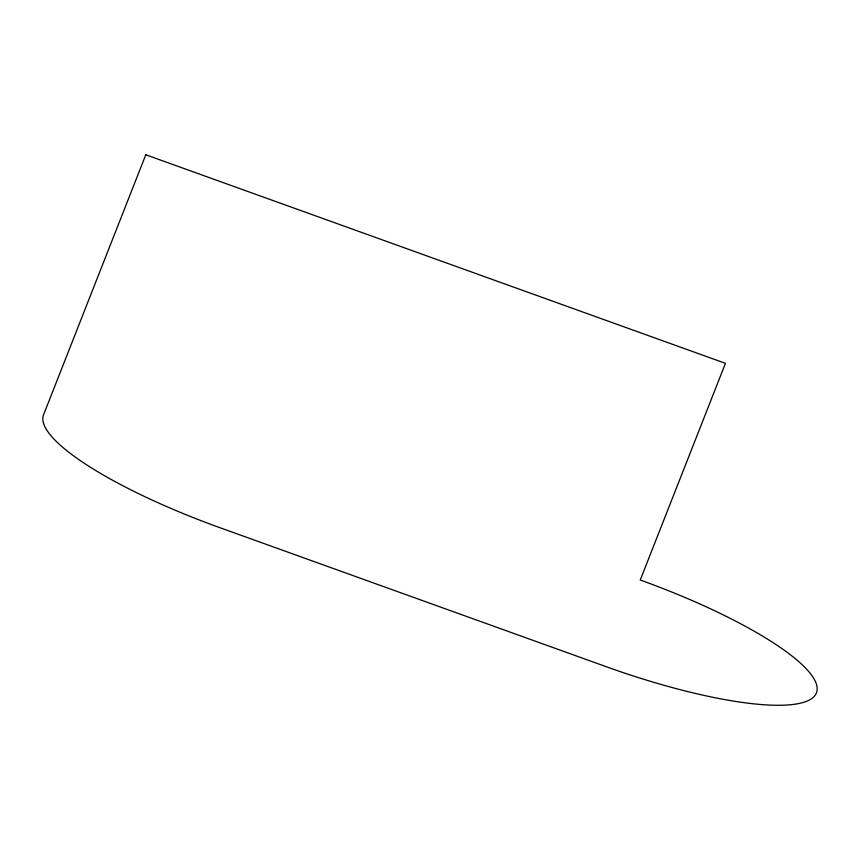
<?xml version="1.0" encoding="UTF-8"?>
<svg xmlns="http://www.w3.org/2000/svg" width="860" height="860" viewBox="0 0 860 860"><rect width="100%" height="100%" fill="white"/><g stroke="black" fill="none" stroke-linecap="round" stroke-linejoin="round"><path stroke-width="1.29" d="M145.802 154.768L43.57 414.778A205.346 46.547 19.7 0 0 219.751 527.631L606.171 666.683A205.346 46.547 19.7 0 0 816.43 692.88A205.346 46.547 19.7 0 0 640.249 580.016L725.442 363.35L145.802 154.768"/></g></svg>
